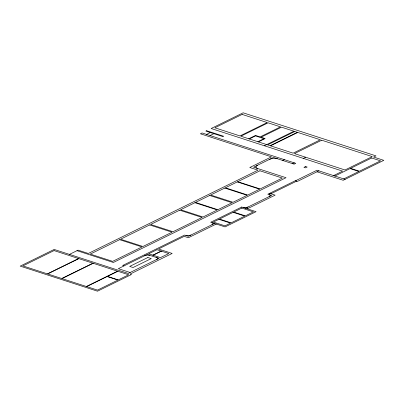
<?xml version="1.0" encoding="UTF-8"?>
<svg xmlns="http://www.w3.org/2000/svg" width="404" height="404" viewBox="0 0 404 404"><rect width="100%" height="100%" fill="white"/><g stroke="black" fill="none" stroke-linecap="round" stroke-linejoin="round"><path stroke-width="0.61" d="M206.545 134.416L210.363 132.542M210.065 135.557L213.878 133.684M248.738 138.764L255.515 135.441L260.075 136.921L280.553 126.866L268.089 122.826L240.84 136.204L266.726 144.597M249.308 138.951L255.505 135.911L264.029 138.673L257.838 141.713M258.358 141.885L265.13 138.557L261.034 137.229L281.512 127.179L293.976 131.219L264.362 145.758M69.448 254.399L78.098 250.152L88.309 253.465L257.999 170.165L249.783 167.498L271.508 156.838L200.409 133.785L202.071 132.966L295.768 163.342L294.102 164.16L273.422 157.454L253.586 167.19L286.027 177.709L113.373 262.469L77.018 250.682M282.704 160.469L284.371 159.651M292.552 163.66L294.218 162.842M303.303 158.383L305.666 157.222M295.511 180.785L317.009 170.23L345.102 179.341M270.897 193.784L296.637 181.149M318.923 170.852L297.425 181.406L295.314 180.724L267.822 194.218L271.589 195.44L245.491 208.252M214.484 223.478L188.38 236.29L184.613 235.067L122.654 265.479L123.978 265.908M152.879 255.161L161.206 251.076M216.256 224.048L188.395 237.724L184.179 236.355L158.439 248.99L172.17 253.444L130.138 274.079L131.487 274.513L97.516 291.193L20.2 266.12L54.171 249.445L128.194 273.447L158.994 258.328L147.208 254.505L118.347 268.67L130.138 272.493M247.263 208.828L275.119 195.152L269.574 193.354M153.076 255.227L161.403 251.137M333.553 175.599L342.637 171.139L211.156 128.507L243.132 112.807L375.962 155.878L373.599 157.04L383.8 160.343L343.193 180.28L317.014 171.791M334.901 176.033L350.041 168.604L358.893 171.473L343.754 178.901M257.525 168.468A5.727 2.293 -7.7 0 1 257.676 165.186M269.332 159.464A5.727 2.293 -7.7 0 1 277.361 158.732M269.14 194.647A3.56 1.424 -7.7 0 1 269.044 196.687M248.031 207.005A3.56 1.424 -7.7 0 1 243.041 207.459M144.662 255.757A3.5 1.399 -7.7 0 1 149.541 255.262M156.631 257.56A3.5 1.399 -7.7 0 1 156.449 259.575M212.034 222.68A3.56 1.424 -7.7 0 1 211.938 224.725M190.925 235.042A3.56 1.424 -7.7 0 1 185.931 235.497M206.616 130.734L205.888 131.093L222.796 136.577L223.523 136.219L206.616 130.734M242.122 114.408L214.867 127.785L239.996 135.931L267.246 122.553L242.122 114.408M294.819 131.492L267.569 144.869L270.099 145.692L297.354 132.315L294.819 131.492M54.07 250.596L22.882 265.908L47.384 273.851L78.573 258.545L54.07 250.596M297.773 132.451L270.523 145.829L293.117 153.156L320.367 139.779L297.773 132.451M78.856 258.636L47.667 273.942L61.736 278.507L92.925 263.196L78.856 258.636M321.72 140.213L294.466 153.591L345.001 169.978L372.251 156.601L321.72 140.213M119.624 239.678L90.254 254.096L112.645 261.358L142.021 246.94L119.624 239.678M149.647 224.937L120.533 239.229L142.925 246.491L172.043 232.199L149.647 224.937M179.679 210.196L150.611 224.462L173.008 231.724L202.076 217.458L179.679 210.196M194.94 202.702L180.588 209.747L202.985 217.009L217.337 209.964L194.94 202.702M209.686 195.465L195.48 202.434L217.877 209.696L232.083 202.727L209.686 195.465M224.786 188.052L210.595 195.016L232.992 202.278L247.182 195.314L224.786 188.052M237.289 181.911L225.321 187.789L247.718 195.051L259.686 189.173L237.289 181.911M259.944 170.791L237.734 181.694L260.125 188.956L282.34 178.053L259.944 170.791M93.203 263.287L62.019 278.598L86.385 286.497L117.569 271.185L93.203 263.287M305.616 166.539L303.949 167.357L305.495 167.857L307.161 167.039L305.616 166.539M241.718 207.03L210.711 222.251L225.063 226.907L256.065 211.686L241.718 207.03M156.984 249.707L148.657 253.793L160.449 257.616L168.776 253.53L156.984 249.707M218.892 219.316L213.292 222.064L224.967 225.851L230.568 223.099L218.892 219.316M233.123 212.327L219.438 219.049L231.113 222.831L244.799 216.115L233.123 212.327M241.784 208.075L233.669 212.06L245.344 215.847L253.459 211.863L241.784 208.075M107.136 276.538L86.663 286.587L97.495 290.102L117.968 280.053L107.136 276.538M117.852 271.276L107.434 276.392L118.266 279.901L128.684 274.791L117.852 271.276M147.869 257.494L129.679 266.423L133.073 267.524L151.263 258.595L147.869 257.494M371.695 157.974L350.586 168.337L359.439 171.205L380.543 160.843L371.695 157.974"/></g></svg>
